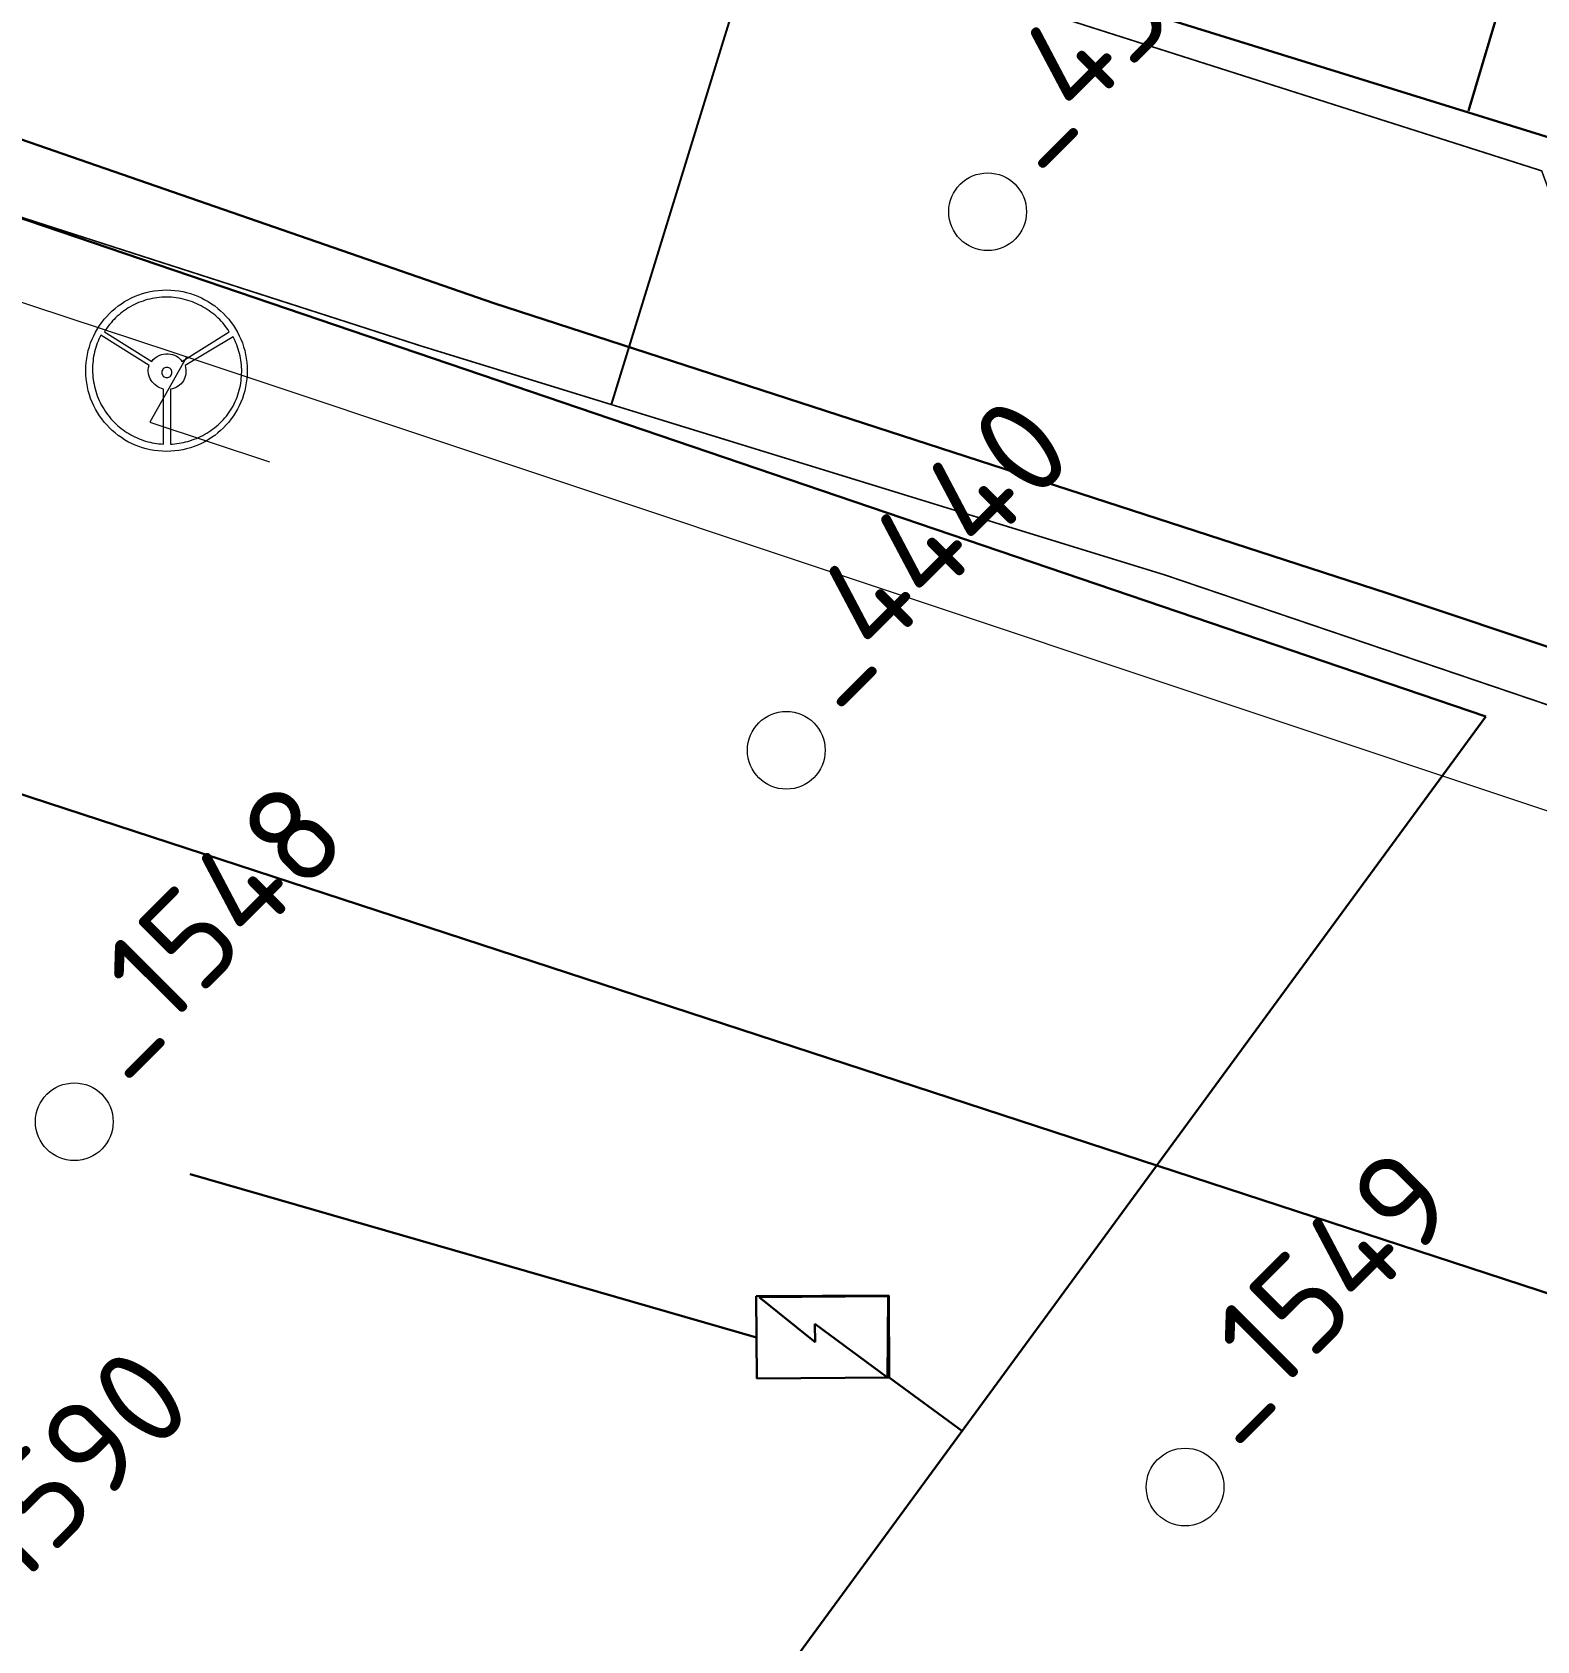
# Model space of a CAD drawing. Header units: millimetres. Extents: x 519 to 9564855, y -810 to 5021775.
# Drawn here: x 9535574.1 to 9535767.7, y 4998631.5 to 4998838.5 of the extents above; entities that cross this region are included whole.
import ezdxf

# ---------------------------------------------------------------- set-up
doc = ezdxf.new("R2010")
doc.units = ezdxf.units.MM
doc.header["$LTSCALE"] = 2
doc.header["$MEASUREMENT"] = 0
doc.linetypes.add('НЕПРЕРЫВНАЯ_ЛИНИЯ', pattern=[0])
doc.layers.add('OilColl&Flowlines', color=3, linetype='Continuous')
doc.layers.add('OLD WELLS(dr.bfr2000)', color=24, linetype='Continuous')
for name, color, linetype, lineweight in [('SteamInjInfrastructure', 25, 'Continuous', 100), ('Новый водовод', 5, 'g_122_vpr', 30), ('Электро', 1, 'Continuous', 30), ('Электроснаб', 1, 'Continuous', 18), ('Электроснабжене', 1, 'Continuous', 18)]:
    doc.layers.add(name, color=color, linetype=linetype, lineweight=lineweight)
doc.styles.add('92051501$0$STANDARD', font='simplex.shx')
doc.styles.add('Elect', font='isocpeur.ttf')
doc.styles.add('Line_GUGK', font='')
doc.styles.get('Line_GUGK').set_extended_font_data('Bm431', italic=True)
doc.linetypes.add('g_122_vpr', pattern='A,2,-2,3,-0.6,["Впр",Line_GUGK,S=2,R=0,X=0,Y=-1],-6.4,3,-2,8,-2,8,-2,6', length=45)
doc.linetypes.add('STM_LINE', pattern='A,0.5,-0.2,["S",92051501$0$STANDARD,S=0.1,R=0,X=-0.1,Y=-0.05],-0.05', length=0.75)
doc.linetypes.add('WTR_LINE', pattern='A,0.5,-0.2,["W",92051501$0$STANDARD,S=0.1,R=0,X=-0.1,Y=-0.05],-0.05', length=0.75)

msp = doc.modelspace()

# ---------------------------------------------------------------- linework, layer by layer
at = {"color": 5, "linetype": 'WTR_LINE', "lineweight": 0, "ltscale": 20, "const_width": 0.2}
msp.add_lwpolyline([(9536769.45, 4998437.42), (9536673.44, 4998465.42), (9536578.07, 4998495.72), (9536482.23, 4998524.33), (9536386.3, 4998552.62), (9536290.44, 4998581.15), (9536194.88, 4998610.76), (9536099.19, 4998639.91), (9536004.23, 4998671.67), (9535909.25, 4998703.38), (9535814.65, 4998736.46), (9535719.81, 4998768.66), (9535624.2, 4998798.1), (9535528.94, 4998828.78), (9535412.82, 4998866.08), (9535414.24, 4998871.19), (9535344.81, 4998893.18), (9535249.48, 4998923.38), (9535154.26, 4998953.94), (9535059.25, 4998985.18), (9534963.71, 4999014.73), (9534868.6, 4999045.64)], dxfattribs=at)
at = {"layer": 'OilColl&Flowlines', "color": 6, "linetype": 'ByBlock', "lineweight": 30}
msp.add_line((9535807.37307, 4998663.71571), (9535458.55769, 4998777.72582), dxfattribs=at)
at = {"layer": 'OilColl&Flowlines', "lineweight": 0, "ltscale": 50, "const_width": 0.2}
msp.add_lwpolyline([(9535792.34994, 4998754.93432), (9535768.27694, 4998820.66476), (9535487.2065, 4998910.2438), (9535477.8638, 4998930.10062)], dxfattribs=at)
at = {"layer": 'OLD WELLS(dr.bfr2000)', "lineweight": 0}
for centre in [(9535697, 4998815.4), (9535671.1, 4998746.1), (9535579.5, 4998698.3), (9535722.4, 4998651.3)]:
    msp.add_circle(centre, 5, dxfattribs=at)
at = {"layer": 'SteamInjInfrastructure', "color": 6, "linetype": 'STM_LINE', "lineweight": 0, "ltscale": 15}
for p, q in [((9535592.09753, 4998797.31904, 0), (9535516.09845, 4998822.42182, 0)), ((9535585.55069, 4998803.5636), (9535585.96616, 4998803.83365)), ((9535585.96616, 4998803.83365), (9535586.40241, 4998804.08293)), ((9535586.40241, 4998804.08293), (9535586.84903, 4998804.31144)), ((9535586.84903, 4998804.31144), (9535587.31644, 4998804.51917)), ((9535587.31644, 4998804.51917), (9535587.78384, 4998804.70614)), ((9535587.77576, 4998803.70172, 0), (9535587.50571, 4998803.57708, 0)), ((9535588.05621, 4998803.81596, 0), (9535587.77576, 4998803.70172, 0)), ((9535587.78384, 4998804.70614), (9535588.27201, 4998804.87232)), ((9535588.34704, 4998803.90943, 0), (9535588.05621, 4998803.81596, 0)), ((9535588.27201, 4998804.87232), (9535588.76019, 4998805.00735)), ((9535588.62749, 4998804.0029, 0), (9535588.34704, 4998803.90943, 0)), ((9535588.9287, 4998804.09637, 0), (9535588.62749, 4998804.0029, 0)), ((9535588.76019, 4998805.00735), (9535589.26914, 4998805.13199)), ((9535589.21953, 4998804.16906, 0), (9535588.9287, 4998804.09637, 0)), ((9535589.52075, 4998804.23137, 0), (9535589.21953, 4998804.16906, 0)), ((9535589.26914, 4998805.13199), (9535589.77809, 4998805.21508)), ((9535589.82197, 4998804.2833, 0), (9535589.52075, 4998804.23137, 0)), ((9535589.77809, 4998805.21508), (9535590.29742, 4998805.28779)), ((9535590.12318, 4998804.33522, 0), (9535589.82197, 4998804.2833, 0)), ((9535590.43479, 4998804.36637, 0), (9535590.12318, 4998804.33522, 0)), ((9535590.29742, 4998805.28779), (9535590.82714, 4998805.32934)), ((9535590.74639, 4998804.39752, 0), (9535590.43479, 4998804.36637, 0)), ((9535591.05799, 4998804.40789, 0), (9535590.74639, 4998804.39752, 0)), ((9535590.82714, 4998805.32934), (9535591.36725, 4998805.33972)), ((9535591.36959, 4998804.41827, 0), (9535591.05799, 4998804.40789, 0)), ((9535591.36725, 4998805.33972), (9535591.89698, 4998805.32934)), ((9535591.68119, 4998804.40787, 0), (9535591.36959, 4998804.41827, 0)), ((9535591.99279, 4998804.39747, 0), (9535591.68119, 4998804.40787, 0)), ((9535591.89698, 4998805.32934), (9535592.41631, 4998805.28779)), ((9535592.30439, 4998804.3663, 0), (9535591.99279, 4998804.39747, 0)), ((9535592.60561, 4998804.33513, 0), (9535592.30439, 4998804.3663, 0)), ((9535592.41631, 4998805.28779), (9535592.93565, 4998805.21508)), ((9535592.91721, 4998804.28318, 0), (9535592.60561, 4998804.33513, 0)), ((9535593.21842, 4998804.22085, 0), (9535592.91721, 4998804.28318, 0)), ((9535592.93565, 4998805.21508), (9535593.44459, 4998805.13199)), ((9535593.51963, 4998804.15852, 0), (9535593.21842, 4998804.22085, 0)), ((9535593.44459, 4998805.13199), (9535593.94316, 4998805.00735)), ((9535593.82084, 4998804.07542, 0), (9535593.51963, 4998804.15852, 0)), ((9535594.11167, 4998803.99231, 0), (9535593.82084, 4998804.07542, 0)), ((9535593.94316, 4998805.00735), (9535594.43133, 4998804.87232)), ((9535594.40249, 4998803.89882, 0), (9535594.11167, 4998803.99231, 0)), ((9535594.69332, 4998803.79494, 0), (9535594.40249, 4998803.89882, 0)), ((9535594.43133, 4998804.87232), (9535594.91951, 4998804.70614)), ((9535594.97375, 4998803.68068, 0), (9535594.69332, 4998803.79494, 0)), ((9535594.91951, 4998804.70614), (9535595.38691, 4998804.51917)), ((9535595.25419, 4998803.55603, 0), (9535594.97375, 4998803.68068, 0)), ((9535595.38691, 4998804.51917), (9535595.84393, 4998804.31144)), ((9535595.84393, 4998804.31144), (9535596.29055, 4998804.08293)), ((9535596.29055, 4998804.08293), (9535596.7268, 4998803.83365)), ((9535596.7268, 4998803.83365), (9535597.15265, 4998803.5636)), ((9535583.33833, 4998801.55896), (9535583.6707, 4998801.93288)), ((9535583.6707, 4998801.93288), (9535584.01346, 4998802.29642)), ((9535584.01346, 4998802.29642), (9535584.377, 4998802.63918)), ((9535584.377, 4998802.63918), (9535584.75092, 4998802.96117)), ((9535584.81548, 4998801.75951, 0), (9535584.60774, 4998801.55178, 0)), ((9535584.75092, 4998802.96117), (9535585.14561, 4998803.27277)), ((9535585.03361, 4998801.96723, 0), (9535584.81548, 4998801.75951, 0)), ((9535585.25174, 4998802.15419, 0), (9535585.03361, 4998801.96723, 0)), ((9535585.14561, 4998803.27277), (9535585.55069, 4998803.5636)), ((9535585.48025, 4998802.34114, 0), (9535585.25174, 4998802.15419, 0)), ((9535585.70877, 4998802.52809, 0), (9535585.48025, 4998802.34114, 0)), ((9535585.94767, 4998802.69427, 0), (9535585.70877, 4998802.52809, 0)), ((9535586.19695, 4998802.86045, 0), (9535585.94767, 4998802.69427, 0)), ((9535586.44624, 4998803.02663, 0), (9535586.19695, 4998802.86045, 0)), ((9535586.70591, 4998803.17203, 0), (9535586.44624, 4998803.02663, 0)), ((9535586.96559, 4998803.31744, 0), (9535586.70591, 4998803.17203, 0)), ((9535587.23565, 4998803.45245, 0), (9535586.96559, 4998803.31744, 0)), ((9535587.50571, 4998803.57708, 0), (9535587.23565, 4998803.45245, 0)), ((9535595.53463, 4998803.43138, 0), (9535595.25419, 4998803.55603, 0)), ((9535595.80468, 4998803.28595, 0), (9535595.53463, 4998803.43138, 0)), ((9535596.07473, 4998803.14053, 0), (9535595.80468, 4998803.28595, 0)), ((9535596.33439, 4998802.99511, 0), (9535596.07473, 4998803.14053, 0)), ((9535596.59405, 4998802.82891, 0), (9535596.33439, 4998802.99511, 0)), ((9535596.84332, 4998802.66271, 0), (9535596.59405, 4998802.82891, 0)), ((9535597.08221, 4998802.48613, 0), (9535596.84332, 4998802.66271, 0)), ((9535597.3211, 4998802.30955, 0), (9535597.08221, 4998802.48613, 0)), ((9535597.15265, 4998803.5636), (9535597.55773, 4998803.27277)), ((9535597.55999, 4998802.12258, 0), (9535597.3211, 4998802.30955, 0)), ((9535597.55773, 4998803.27277), (9535597.95243, 4998802.96117)), ((9535597.7781, 4998801.92522, 0), (9535597.55999, 4998802.12258, 0)), ((9535597.99621, 4998801.72787, 0), (9535597.7781, 4998801.92522, 0)), ((9535597.95243, 4998802.96117), (9535598.32635, 4998802.63918)), ((9535598.20394, 4998801.52012, 0), (9535597.99621, 4998801.72787, 0)), ((9535598.32635, 4998802.63918), (9535598.68988, 4998802.29642)), ((9535598.68988, 4998802.29642), (9535599.03265, 4998801.93288)), ((9535599.03265, 4998801.93288), (9535599.36502, 4998801.55896)), ((9535581.99844, 4998799.45046), (9535582.22695, 4998799.89709)), ((9535582.22695, 4998799.89709), (9535582.47623, 4998800.33333)), ((9535582.47623, 4998800.33333), (9535582.74628, 4998800.75919)), ((9535582.74628, 4998800.75919), (9535583.03711, 4998801.16427)), ((9535583.03711, 4998801.16427), (9535583.33833, 4998801.55896)), ((9535583.52747, 4998800.20155, 0), (9535583.37166, 4998799.95227, 0)), ((9535583.37166, 4998799.95227, 0), (9535589.45813, 4998796.14013, 0)), ((9535583.68328, 4998800.44044, 0), (9535583.52747, 4998800.20155, 0)), ((9535583.85986, 4998800.66894, 0), (9535583.68328, 4998800.44044, 0)), ((9535584.03645, 4998800.89744, 0), (9535583.85986, 4998800.66894, 0)), ((9535584.22341, 4998801.12594, 0), (9535584.03645, 4998800.89744, 0)), ((9535584.41038, 4998801.34405, 0), (9535584.22341, 4998801.12594, 0)), ((9535584.60774, 4998801.55178, 0), (9535584.41038, 4998801.34405, 0)), ((9535593.35315, 4998796.13999, 0), (9535599.4399, 4998799.95169, 0)), ((9535598.41167, 4998801.31238, 0), (9535598.20394, 4998801.52012, 0)), ((9535598.59862, 4998801.09426, 0), (9535598.41167, 4998801.31238, 0)), ((9535598.78557, 4998800.87613, 0), (9535598.59862, 4998801.09426, 0)), ((9535598.96214, 4998800.64761, 0), (9535598.78557, 4998800.87613, 0)), ((9535599.12832, 4998800.4191, 0), (9535598.96214, 4998800.64761, 0)), ((9535599.2945, 4998800.19059, 0), (9535599.12832, 4998800.4191, 0)), ((9535599.4399, 4998799.95169, 0), (9535599.2945, 4998800.19059, 0)), ((9535599.36502, 4998801.55896), (9535599.67662, 4998801.16427)), ((9535599.67662, 4998801.16427), (9535599.96745, 4998800.75919)), ((9535599.96745, 4998800.75919), (9535600.2375, 4998800.33333)), ((9535600.2375, 4998800.33333), (9535600.48678, 4998799.89709)), ((9535600.48678, 4998799.89709), (9535600.71529, 4998799.45046)), ((9535581.18828, 4998797.04074), (9535581.30253, 4998797.53931)), ((9535581.30253, 4998797.53931), (9535581.44794, 4998798.03787)), ((9535581.44794, 4998798.03787), (9535581.60374, 4998798.51566)), ((9535581.60374, 4998798.51566), (9535581.79071, 4998798.99344)), ((9535581.79071, 4998798.99344), (9535581.99844, 4998799.45046)), ((9535582.17501, 4998797.66395), (9535582.10231, 4998797.37312)), ((9535582.25811, 4998797.934), (9535582.17501, 4998797.66395)), ((9535582.35159, 4998798.21444), (9535582.25811, 4998797.934)), ((9535582.45546, 4998798.4845), (9535582.35159, 4998798.21444)), ((9535582.55932, 4998798.74416), (9535582.45546, 4998798.4845)), ((9535582.67358, 4998799.00383), (9535582.55932, 4998798.74416)), ((9535582.79822, 4998799.25311), (9535582.67358, 4998799.00383)), ((9535582.93324, 4998799.50239), (9535582.79822, 4998799.25311)), ((9535589.13411, 4998795.60738), (9535582.93324, 4998799.50239)), ((9535599.9259, 4998799.29466), (9535593.7562, 4998795.60738)), ((9535600.06093, 4998799.04538), (9535599.9259, 4998799.29466)), ((9535600.18557, 4998798.78571), (9535600.06093, 4998799.04538)), ((9535600.29982, 4998798.51566), (9535600.18557, 4998798.78571)), ((9535600.41408, 4998798.25599), (9535600.29982, 4998798.51566)), ((9535600.50756, 4998797.98593), (9535600.41408, 4998798.25599)), ((9535600.60104, 4998797.70549), (9535600.50756, 4998797.98593)), ((9535600.68413, 4998797.42505), (9535600.60104, 4998797.70549)), ((9535600.71529, 4998799.45046), (9535600.93341, 4998798.99344)), ((9535600.93341, 4998798.99344), (9535601.12037, 4998798.51566)), ((9535601.12037, 4998798.51566), (9535601.28656, 4998798.03787)), ((9535601.28656, 4998798.03787), (9535601.42159, 4998797.53931)), ((9535601.42159, 4998797.53931), (9535601.53584, 4998797.04074)), ((9535580.98054, 4998794.95301), (9535580.99093, 4998795.48274)), ((9535580.99093, 4998795.48274), (9535581.03248, 4998796.01246)), ((9535581.03248, 4998796.01246), (9535581.0948, 4998796.53179)), ((9535581.0948, 4998796.53179), (9535581.18828, 4998797.04074)), ((9535581.85303, 4998795.61776), (9535581.84264, 4998795.31655)), ((9535581.8738, 4998795.91898), (9535581.85303, 4998795.61776)), ((9535581.90496, 4998796.22019), (9535581.8738, 4998795.91898)), ((9535581.93612, 4998796.51102), (9535581.90496, 4998796.22019)), ((9535581.98805, 4998796.80185), (9535581.93612, 4998796.51102)), ((9535582.03999, 4998797.09268), (9535581.98805, 4998796.80185)), ((9535582.10231, 4998797.37312), (9535582.03999, 4998797.09268)), ((9535589.0614, 4998795.34771), (9535589.13411, 4998795.60738)), ((9535593.93145, 4998796.70713, 0), (9535589.1972, 4998788.31915, 0)), ((9535589.45813, 4998796.14013, 0), (9535589.66588, 4998796.3894, 0)), ((9535589.66588, 4998796.3894, 0), (9535589.90478, 4998796.60751, 0)), ((9535589.90478, 4998796.60751, 0), (9535590.16446, 4998796.78408, 0)), ((9535590.16446, 4998796.78408, 0), (9535590.42413, 4998796.9191, 0)), ((9535590.42413, 4998796.9191, 0), (9535590.70457, 4998797.01257, 0)), ((9535590.70457, 4998797.01257, 0), (9535590.9954, 4998797.08526, 0)), ((9535590.9954, 4998797.08526, 0), (9535591.28623, 4998797.11641, 0)), ((9535591.28623, 4998797.11641, 0), (9535591.57706, 4998797.1164, 0)), ((9535591.57706, 4998797.1164, 0), (9535591.8575, 4998797.08523, 0)), ((9535591.8575, 4998797.08523, 0), (9535592.13794, 4998797.0229, 0)), ((9535939.4933, 4998681.40636, 0), (9535592.09753, 4998797.31904, 0)), ((9535592.13794, 4998797.0229, 0), (9535592.3976, 4998796.9398, 0)), ((9535592.3976, 4998796.9398, 0), (9535592.63649, 4998796.82554, 0)), ((9535592.63649, 4998796.82554, 0), (9535592.865, 4998796.6905, 0)), ((9535592.865, 4998796.6905, 0), (9535593.05195, 4998796.52431, 0)), ((9535593.05195, 4998796.52431, 0), (9535593.21813, 4998796.34773, 0)), ((9535593.21813, 4998796.34773, 0), (9535593.35315, 4998796.13999, 0)), ((9535593.7562, 4998795.60738), (9535593.81852, 4998795.33732)), ((9535600.75684, 4998797.14461), (9535600.68413, 4998797.42505)), ((9535600.82955, 4998796.86417), (9535600.75684, 4998797.14461)), ((9535600.88148, 4998796.57334), (9535600.82955, 4998796.86417)), ((9535600.93341, 4998796.2929), (9535600.88148, 4998796.57334)), ((9535600.96457, 4998796.00207), (9535600.93341, 4998796.2929)), ((9535600.99573, 4998795.70086), (9535600.96457, 4998796.00207)), ((9535601.01651, 4998795.41003), (9535600.99573, 4998795.70086)), ((9535601.03728, 4998795.1192), (9535601.01651, 4998795.41003)), ((9535601.53584, 4998797.04074), (9535601.62932, 4998796.53179)), ((9535601.62932, 4998796.53179), (9535601.70203, 4998796.01246)), ((9535601.70203, 4998796.01246), (9535601.74358, 4998795.48274)), ((9535601.74358, 4998795.48274), (9535601.75396, 4998794.95301)), ((9535580.99093, 4998794.41291), (9535580.98054, 4998794.95301)), ((9535581.03248, 4998793.88318), (9535580.99093, 4998794.41291)), ((9535581.0948, 4998793.36385), (9535581.03248, 4998793.88318)), ((9535581.18828, 4998792.8549), (9535581.0948, 4998793.36385)), ((9535581.84264, 4998795.31655), (9535581.84264, 4998795.01533)), ((9535581.84264, 4998795.01533), (9535581.85303, 4998794.71412)), ((9535581.85303, 4998794.71412), (9535581.8738, 4998794.41291)), ((9535581.8738, 4998794.41291), (9535581.89457, 4998794.1013)), ((9535581.89457, 4998794.1013), (9535581.93612, 4998793.80009)), ((9535581.93612, 4998793.80009), (9535581.97767, 4998793.49888)), ((9535581.97767, 4998793.49888), (9535582.03999, 4998793.19766)), ((9535589.00947, 4998794.84915), (9535589.01986, 4998795.09843)), ((9535589.03024, 4998794.59987), (9535589.00947, 4998794.84915)), ((9535589.01986, 4998795.09843), (9535589.0614, 4998795.34771)), ((9535589.08218, 4998794.36097), (9535589.03024, 4998794.59987)), ((9535589.15488, 4998794.13246), (9535589.08218, 4998794.36097)), ((9535589.25875, 4998793.91434), (9535589.15488, 4998794.13246)), ((9535589.38339, 4998793.70661), (9535589.25875, 4998793.91434)), ((9535589.51842, 4998793.50926), (9535589.38339, 4998793.70661)), ((9535589.68461, 4998793.3223), (9535589.51842, 4998793.50926)), ((9535589.86118, 4998793.15611), (9535589.68461, 4998793.3223)), ((9535590.76681, 4998794.85213, 0), (9535590.75642, 4998794.7171, 0)), ((9535590.75642, 4998794.7171, 0), (9535590.7668, 4998794.58207, 0)), ((9535590.7668, 4998794.58207, 0), (9535590.80835, 4998794.46782, 0)), ((9535590.80837, 4998794.97677, 0), (9535590.76681, 4998794.85213, 0)), ((9535590.80835, 4998794.46782, 0), (9535590.87066, 4998794.35356, 0)), ((9535590.87069, 4998795.08063, 0), (9535590.80837, 4998794.97677, 0)), ((9535590.87066, 4998794.35356, 0), (9535590.94337, 4998794.26008, 0)), ((9535590.9434, 4998795.1845, 0), (9535590.87069, 4998795.08063, 0)), ((9535590.94337, 4998794.26008, 0), (9535591.04723, 4998794.17698, 0)), ((9535591.04727, 4998795.2572, 0), (9535590.9434, 4998795.1845, 0)), ((9535591.04723, 4998794.17698, 0), (9535591.1511, 4998794.12505, 0)), ((9535591.15114, 4998795.31952, 0), (9535591.04727, 4998795.2572, 0)), ((9535591.1511, 4998794.12505, 0), (9535591.27573, 4998794.08349, 0)), ((9535591.27578, 4998795.36106, 0), (9535591.15114, 4998795.31952, 0)), ((9535591.27573, 4998794.08349, 0), (9535591.41076, 4998794.0731, 0)), ((9535591.41081, 4998795.37144, 0), (9535591.27578, 4998795.36106, 0)), ((9535591.41076, 4998794.0731, 0), (9535591.54579, 4998794.08348, 0)), ((9535591.54584, 4998795.36105, 0), (9535591.41081, 4998795.37144, 0)), ((9535591.54579, 4998794.08348, 0), (9535591.66004, 4998794.12503, 0)), ((9535591.66009, 4998795.3195, 0), (9535591.54584, 4998795.36105, 0)), ((9535591.66004, 4998794.12503, 0), (9535591.7743, 4998794.17696, 0)), ((9535591.77434, 4998795.25717, 0), (9535591.66009, 4998795.3195, 0)), ((9535591.7743, 4998794.17696, 0), (9535591.86778, 4998794.26005, 0)), ((9535591.86782, 4998795.18446, 0), (9535591.77434, 4998795.25717, 0)), ((9535591.86778, 4998794.26005, 0), (9535591.95088, 4998794.35352, 0)), ((9535591.95091, 4998795.08059, 0), (9535591.86782, 4998795.18446, 0)), ((9535591.95088, 4998794.35352, 0), (9535592.00282, 4998794.46778, 0)), ((9535592.00284, 4998794.97672, 0), (9535591.95091, 4998795.08059, 0)), ((9535592.00282, 4998794.46778, 0), (9535592.04437, 4998794.58203, 0)), ((9535592.04438, 4998794.85208, 0), (9535592.00284, 4998794.97672, 0)), ((9535592.04437, 4998794.58203, 0), (9535592.05476, 4998794.71705, 0)), ((9535592.05476, 4998794.71705, 0), (9535592.04438, 4998794.85208, 0)), ((9535593.39266, 4998793.44694), (9535593.22647, 4998793.25998)), ((9535593.52769, 4998793.64429), (9535593.39266, 4998793.44694)), ((9535593.63156, 4998793.85202), (9535593.52769, 4998793.64429)), ((9535593.72504, 4998794.07014), (9535593.63156, 4998793.85202)), ((9535593.78736, 4998794.30904), (9535593.72504, 4998794.07014)), ((9535593.8289, 4998794.55832), (9535593.78736, 4998794.30904)), ((9535593.81852, 4998795.33732), (9535593.84968, 4998795.06727)), ((9535593.84968, 4998794.8076), (9535593.8289, 4998794.55832)), ((9535593.84968, 4998795.06727), (9535593.84968, 4998794.8076)), ((9535600.86071, 4998793.03147), (9535600.91264, 4998793.3223)), ((9535600.91264, 4998793.3223), (9535600.95419, 4998793.62352)), ((9535600.95419, 4998793.62352), (9535600.98535, 4998793.92473)), ((9535600.98535, 4998793.92473), (9535601.01651, 4998794.22594)), ((9535601.01651, 4998794.22594), (9535601.02689, 4998794.51677)), ((9535601.02689, 4998794.51677), (9535601.03728, 4998794.81799)), ((9535601.03728, 4998794.81799), (9535601.03728, 4998795.1192)), ((9535601.62932, 4998793.36385), (9535601.53584, 4998792.8549)), ((9535601.70203, 4998793.88318), (9535601.62932, 4998793.36385)), ((9535601.74358, 4998794.41291), (9535601.70203, 4998793.88318)), ((9535601.75396, 4998794.95301), (9535601.74358, 4998794.41291)), ((9535581.30253, 4998792.35634), (9535581.18828, 4998792.8549)), ((9535581.44794, 4998791.85777), (9535581.30253, 4998792.35634)), ((9535581.60374, 4998791.3696), (9535581.44794, 4998791.85777)), ((9535581.79071, 4998790.9022), (9535581.60374, 4998791.3696)), ((9535582.03999, 4998793.19766), (9535582.10231, 4998792.89645)), ((9535582.10231, 4998792.89645), (9535582.17501, 4998792.59523)), ((9535582.17501, 4998792.59523), (9535582.25811, 4998792.29402)), ((9535582.25811, 4998792.29402), (9535582.35159, 4998792.00319)), ((9535582.35159, 4998792.00319), (9535582.45546, 4998791.71236)), ((9535582.45546, 4998791.71236), (9535582.56971, 4998791.42153)), ((9535582.56971, 4998791.42153), (9535582.69435, 4998791.13071)), ((9535590.05853, 4998793.00031), (9535589.86118, 4998793.15611)), ((9535590.26626, 4998792.86529), (9535590.05853, 4998793.00031)), ((9535590.49477, 4998792.74065), (9535590.26626, 4998792.86529)), ((9535590.72328, 4998792.64716), (9535590.49477, 4998792.74065)), ((9535590.96217, 4998792.56407), (9535590.72328, 4998792.64716)), ((9535590.96217, 4998785.50111), (9535590.96217, 4998792.56407)), ((9535592.13587, 4998792.62639), (9535591.85543, 4998792.56407)), ((9535591.85543, 4998792.56407), (9535591.85543, 4998785.50111)), ((9535592.39554, 4998792.71987), (9535592.13587, 4998792.62639)), ((9535592.63443, 4998792.82374), (9535592.39554, 4998792.71987)), ((9535592.85255, 4998792.94838), (9535592.63443, 4998792.82374)), ((9535593.0499, 4998793.10418), (9535592.85255, 4998792.94838)), ((9535593.22647, 4998793.25998), (9535593.0499, 4998793.10418)), ((9535600.20634, 4998790.9749), (9535600.33098, 4998791.25535)), ((9535600.33098, 4998791.25535), (9535600.43485, 4998791.54617)), ((9535600.43485, 4998791.54617), (9535600.53872, 4998791.84739)), ((9535600.53872, 4998791.84739), (9535600.6322, 4998792.13822)), ((9535600.6322, 4998792.13822), (9535600.71529, 4998792.42904)), ((9535600.71529, 4998792.42904), (9535600.788, 4998792.73026)), ((9535600.788, 4998792.73026), (9535600.86071, 4998793.03147)), ((9535601.12037, 4998791.3696), (9535600.93341, 4998790.9022)), ((9535601.28656, 4998791.85777), (9535601.12037, 4998791.3696)), ((9535601.42159, 4998792.35634), (9535601.28656, 4998791.85777)), ((9535601.53584, 4998792.8549), (9535601.42159, 4998792.35634)), ((9535581.99844, 4998790.44518), (9535581.79071, 4998790.9022)), ((9535582.22695, 4998789.99855), (9535581.99844, 4998790.44518)), ((9535582.47623, 4998789.56231), (9535582.22695, 4998789.99855)), ((9535582.74628, 4998789.13646), (9535582.47623, 4998789.56231)), ((9535582.69435, 4998791.13071), (9535582.82938, 4998790.85026)), ((9535582.82938, 4998790.85026), (9535582.97479, 4998790.56982)), ((9535582.97479, 4998790.56982), (9535583.13059, 4998790.28938)), ((9535583.13059, 4998790.28938), (9535583.28639, 4998790.01933)), ((9535583.28639, 4998790.01933), (9535583.46297, 4998789.75966)), ((9535583.46297, 4998789.75966), (9535583.62915, 4998789.49999)), ((9535583.62915, 4998789.49999), (9535583.81611, 4998789.25071)), ((9535583.81611, 4998789.25071), (9535584.01346, 4998789.01182)), ((9535599.06381, 4998789.1053), (9535599.25077, 4998789.34419)), ((9535599.25077, 4998789.34419), (9535599.43773, 4998789.59347)), ((9535599.43773, 4998789.59347), (9535599.60391, 4998789.85314)), ((9535599.60391, 4998789.85314), (9535599.7701, 4998790.12319)), ((9535599.7701, 4998790.12319), (9535599.9259, 4998790.40364)), ((9535599.9259, 4998790.40364), (9535600.07132, 4998790.68408)), ((9535600.2375, 4998789.56231), (9535599.96745, 4998789.13646)), ((9535600.07132, 4998790.68408), (9535600.20634, 4998790.9749)), ((9535600.48678, 4998789.99855), (9535600.2375, 4998789.56231)), ((9535600.71529, 4998790.44518), (9535600.48678, 4998789.99855)), ((9535600.93341, 4998790.9022), (9535600.71529, 4998790.44518)), ((9535583.03711, 4998788.73137), (9535582.74628, 4998789.13646)), ((9535583.33833, 4998788.33668), (9535583.03711, 4998788.73137)), ((9535583.6707, 4998787.96276), (9535583.33833, 4998788.33668)), ((9535584.01346, 4998787.59922), (9535583.6707, 4998787.96276)), ((9535584.01346, 4998789.01182), (9535584.21081, 4998788.77292)), ((9535584.377, 4998787.25646), (9535584.01346, 4998787.59922)), ((9535584.21081, 4998788.77292), (9535584.40816, 4998788.54441)), ((9535584.75092, 4998786.93447), (9535584.377, 4998787.25646)), ((9535584.40816, 4998788.54441), (9535584.62628, 4998788.32629)), ((9535584.62628, 4998788.32629), (9535584.83401, 4998788.11856)), ((9535584.83401, 4998788.11856), (9535585.06252, 4998787.91082)), ((9535585.06252, 4998787.91082), (9535585.29103, 4998787.71348)), ((9535585.29103, 4998787.71348), (9535585.52992, 4998787.52652)), ((9535585.52992, 4998787.52652), (9535585.76882, 4998787.33956)), ((9535585.76882, 4998787.33956), (9535586.00771, 4998787.17337)), ((9535586.00771, 4998787.17337), (9535586.25699, 4998787.00718)), ((9535596.7995, 4998787.07989), (9535597.04878, 4998787.24608)), ((9535597.04878, 4998787.24608), (9535597.29806, 4998787.42265)), ((9535597.29806, 4998787.42265), (9535597.53696, 4998787.59922)), ((9535597.53696, 4998787.59922), (9535597.77585, 4998787.79657)), ((9535597.77585, 4998787.79657), (9535598.00436, 4998787.99392)), ((9535598.32635, 4998787.25646), (9535597.95243, 4998786.93447)), ((9535598.00436, 4998787.99392), (9535598.23287, 4998788.20165)), ((9535598.23287, 4998788.20165), (9535598.45099, 4998788.40939)), ((9535598.68988, 4998787.59922), (9535598.32635, 4998787.25646)), ((9535598.45099, 4998788.40939), (9535598.65872, 4998788.63789)), ((9535598.65872, 4998788.63789), (9535598.86646, 4998788.8664)), ((9535599.03265, 4998787.96276), (9535598.68988, 4998787.59922)), ((9535598.86646, 4998788.8664), (9535599.06381, 4998789.1053)), ((9535599.36502, 4998788.33668), (9535599.03265, 4998787.96276)), ((9535599.67662, 4998788.73137), (9535599.36502, 4998788.33668)), ((9535599.96745, 4998789.13646), (9535599.67662, 4998788.73137)), ((9535585.14561, 4998786.62287), (9535584.75092, 4998786.93447)), ((9535585.55069, 4998786.33204), (9535585.14561, 4998786.62287)), ((9535585.96616, 4998786.06199), (9535585.55069, 4998786.33204)), ((9535586.40241, 4998785.81271), (9535585.96616, 4998786.06199)), ((9535586.25699, 4998787.00718), (9535586.51666, 4998786.85138)), ((9535586.84903, 4998785.5842), (9535586.40241, 4998785.81271)), ((9535586.51666, 4998786.85138), (9535586.76594, 4998786.69558)), ((9535586.76594, 4998786.69558), (9535587.03599, 4998786.56055)), ((9535587.31644, 4998785.37647), (9535586.84903, 4998785.5842)), ((9535587.03599, 4998786.56055), (9535587.29566, 4998786.42553)), ((9535587.29566, 4998786.42553), (9535587.56572, 4998786.30088)), ((9535587.78384, 4998785.18951), (9535587.31644, 4998785.37647)), ((9535587.56572, 4998786.30088), (9535587.83577, 4998786.18663)), ((9535588.27201, 4998785.03371), (9535587.78384, 4998785.18951)), ((9535587.83577, 4998786.18663), (9535588.11621, 4998786.08276)), ((9535588.11621, 4998786.08276), (9535588.38627, 4998785.9789)), ((9535588.38627, 4998785.9789), (9535588.66671, 4998785.8958)), ((9535588.66671, 4998785.8958), (9535588.95754, 4998785.81271)), ((9535588.95754, 4998785.81271), (9535589.23798, 4998785.74)), ((9535589.23798, 4998785.74), (9535589.51842, 4998785.67768)), ((9535589.51842, 4998785.67768), (9535589.80925, 4998785.62575)), ((9535589.80925, 4998785.62575), (9535590.10007, 4998785.57381)), ((9535590.10007, 4998785.57381), (9535590.38052, 4998785.54265)), ((9535590.38052, 4998785.54265), (9535590.67134, 4998785.52188)), ((9535590.67134, 4998785.52188), (9535590.96217, 4998785.50111)), ((9535591.85543, 4998785.50111), (9535592.13587, 4998785.51149)), ((9535592.13587, 4998785.51149), (9535592.41631, 4998785.53227)), ((9535592.41631, 4998785.53227), (9535592.69675, 4998785.56343)), ((9535592.69675, 4998785.56343), (9535592.97719, 4998785.60498)), ((9535592.97719, 4998785.60498), (9535593.25763, 4998785.65691)), ((9535593.25763, 4998785.65691), (9535593.53808, 4998785.70884)), ((9535593.53808, 4998785.70884), (9535593.81852, 4998785.78155)), ((9535593.81852, 4998785.78155), (9535594.09896, 4998785.85426)), ((9535594.09896, 4998785.85426), (9535594.3794, 4998785.93735)), ((9535594.3794, 4998785.93735), (9535594.65984, 4998786.03083)), ((9535594.91951, 4998785.18951), (9535594.43133, 4998785.03371)), ((9535594.65984, 4998786.03083), (9535594.94028, 4998786.1347)), ((9535595.38691, 4998785.37647), (9535594.91951, 4998785.18951)), ((9535594.94028, 4998786.1347), (9535595.21034, 4998786.23856)), ((9535595.21034, 4998786.23856), (9535595.48039, 4998786.3632)), ((9535595.84393, 4998785.5842), (9535595.38691, 4998785.37647)), ((9535595.48039, 4998786.3632), (9535595.75044, 4998786.48785)), ((9535595.75044, 4998786.48785), (9535596.0205, 4998786.62287)), ((9535596.29055, 4998785.81271), (9535595.84393, 4998785.5842)), ((9535596.0205, 4998786.62287), (9535596.28017, 4998786.76829)), ((9535596.28017, 4998786.76829), (9535596.53983, 4998786.9137)), ((9535596.7268, 4998786.06199), (9535596.29055, 4998785.81271)), ((9535596.53983, 4998786.9137), (9535596.7995, 4998787.07989)), ((9535597.15265, 4998786.33204), (9535596.7268, 4998786.06199)), ((9535597.55773, 4998786.62287), (9535597.15265, 4998786.33204)), ((9535597.95243, 4998786.93447), (9535597.55773, 4998786.62287)), ((9535588.76019, 4998784.88829), (9535588.27201, 4998785.03371)), ((9535589.26914, 4998784.77404), (9535588.76019, 4998784.88829)), ((9535589.77809, 4998784.68056), (9535589.26914, 4998784.77404)), ((9535590.29742, 4998784.61824), (9535589.77809, 4998784.68056)), ((9535590.82714, 4998784.57669), (9535590.29742, 4998784.61824)), ((9535591.36725, 4998784.5663), (9535590.82714, 4998784.57669)), ((9535591.89698, 4998784.57669), (9535591.36725, 4998784.5663)), ((9535592.41631, 4998784.61824), (9535591.89698, 4998784.57669)), ((9535592.93565, 4998784.68056), (9535592.41631, 4998784.61824)), ((9535593.44459, 4998784.77404), (9535592.93565, 4998784.68056)), ((9535593.94316, 4998784.88829), (9535593.44459, 4998784.77404)), ((9535594.43133, 4998785.03371), (9535593.94316, 4998784.88829))]:
    msp.add_line(p, q, dxfattribs=at)
at = {"layer": 'SteamInjInfrastructure', "color": 6, "linetype": 'НЕПРЕРЫВНАЯ_ЛИНИЯ', "lineweight": 0, "ltscale": 15}
msp.add_line((9535589.1972, 4998788.31915, 0), (9535604.59702, 4998783.21859, 0), dxfattribs=at)
at = {"layer": 'Новый водовод', "linetype": 'ByBlock', "lineweight": 25}
msp.add_line((9535670.18095, 4998860.85331), (9535648.54946, 4998790.60237), dxfattribs=at)
at = {"layer": 'Электро'}
for p, q in [((9535840.27097, 4998802.85008, 0), (9535476.69167, 4998915.892, -30.98512)), ((9535633.48598, 4998803.634), (9535476.923, 4998857.82365, -83.045)), ((9535761.11158, 4998750.44963, -0.00006), (9535467.50626, 4998850.32393, -11.98212)), ((9535748.37696, 4998766.30366), (9535633.48598, 4998803.634)), ((9535866.38372, 4998726.88194, 0), (9535748.37696, 4998766.30366)), ((9535631.11249, 4998573.09679, -0.00006), (9535761.11158, 4998750.44963, -0.00006)), ((9535667.26693, 4998670.5585, 0), (9535594.41498, 4998691.54755, 0)), ((9535667.23458, 4998675.84467, 0), (9535684.28301, 4998675.94901, 0)), ((9535667.29929, 4998665.27232, 0), (9535667.23458, 4998675.84467, 0)), ((9535684.18576, 4998675.85056, 0), (9535667.59016, 4998675.749, 0)), ((9535667.59016, 4998675.749, 0), (9535674.80194, 4998669.92176, 0)), ((9535684.11207, 4998665.4081, 0), (9535684.18576, 4998675.85056, 0)), ((9535684.28301, 4998675.94901, 0), (9535684.34772, 4998665.37666, 0)), ((9535674.80194, 4998669.92176, 0), (9535674.7874, 4998672.297, 0)), ((9535674.7874, 4998672.297, 0), (9535684.11207, 4998665.4081, 0)), ((9535684.34772, 4998665.37666, 0), (9535667.29929, 4998665.27232, 0)), ((9535684.34772, 4998665.37666, 0), (9535693.78761, 4998658.44447, -0.00006))]:
    msp.add_line(p, q, dxfattribs=at)
at = {"layer": 'Электро', "ltscale": 25}
msp.add_line((9535763.92126, 4998845.46201), (9535758.87474, 4998828.38296, -2.47372), dxfattribs=at)
at = {"layer": 'Электроснаб', "color": 1, "linetype": 'ByBlock', "lineweight": 0}
for p, q in [((9535840.27097, 4998802.85008, 0), (9535476.69167, 4998915.892, -30.98512)), ((9535633.48598, 4998803.634), (9535476.923, 4998857.82365, -83.045)), ((9535761.11158, 4998750.44963, -0.00006), (9535467.50626, 4998850.32393, -11.98212)), ((9535748.37696, 4998766.30366), (9535633.48598, 4998803.634)), ((9535866.38372, 4998726.88194, 0), (9535748.37696, 4998766.30366)), ((9535631.11249, 4998573.09679, -0.00006), (9535761.11158, 4998750.44963, -0.00006))]:
    msp.add_line(p, q, dxfattribs=at)
at = {"layer": 'Электроснаб', "color": 1, "lineweight": 0, "ltscale": 25}
msp.add_line((9535763.92126, 4998845.46201), (9535758.87474, 4998828.38296, -2.47372), dxfattribs=at)
at = {"layer": 'Электроснаб', "color": 1, "lineweight": 0}
for p, q in [((9535667.26693, 4998670.5585, 0), (9535594.41498, 4998691.54755, 0)), ((9535667.23458, 4998675.84467, 0), (9535684.28301, 4998675.94901, 0)), ((9535667.29929, 4998665.27232, 0), (9535667.23458, 4998675.84467, 0)), ((9535684.18576, 4998675.85056, 0), (9535667.59016, 4998675.749, 0)), ((9535667.59016, 4998675.749, 0), (9535674.80194, 4998669.92176, 0)), ((9535684.11207, 4998665.4081, 0), (9535684.18576, 4998675.85056, 0)), ((9535684.28301, 4998675.94901, 0), (9535684.34772, 4998665.37666, 0)), ((9535674.80194, 4998669.92176, 0), (9535674.7874, 4998672.297, 0)), ((9535674.7874, 4998672.297, 0), (9535684.11207, 4998665.4081, 0)), ((9535684.34772, 4998665.37666, 0), (9535667.29929, 4998665.27232, 0)), ((9535684.34772, 4998665.37666, 0), (9535693.78761, 4998658.44447, -0.00006))]:
    msp.add_line(p, q, dxfattribs=at)
at = {"layer": 'Электроснабжене', "color": 1, "linetype": 'ByBlock', "lineweight": 0}
for p, q in [((9535840.27097, 4998802.85008, 0), (9535476.69167, 4998915.892, -30.98512)), ((9535633.48598, 4998803.634), (9535476.923, 4998857.82365, -83.045)), ((9535761.11158, 4998750.44963, -0.00006), (9535467.50626, 4998850.32393, -11.98212)), ((9535748.37696, 4998766.30366), (9535633.48598, 4998803.634)), ((9535866.38372, 4998726.88194, 0), (9535748.37696, 4998766.30366)), ((9535631.11249, 4998573.09679, -0.00006), (9535761.11158, 4998750.44963, -0.00006))]:
    msp.add_line(p, q, dxfattribs=at)
at = {"layer": 'Электроснабжене', "color": 1, "lineweight": 0, "ltscale": 25}
msp.add_line((9535763.92126, 4998845.46201), (9535758.87474, 4998828.38296, -2.47372), dxfattribs=at)
at = {"layer": 'Электроснабжене', "color": 1, "lineweight": 0}
for p, q in [((9535667.26693, 4998670.5585, 0), (9535594.41498, 4998691.54755, 0)), ((9535667.23458, 4998675.84467, 0), (9535684.28301, 4998675.94901, 0)), ((9535667.29929, 4998665.27232, 0), (9535667.23458, 4998675.84467, 0)), ((9535684.18576, 4998675.85056, 0), (9535667.59016, 4998675.749, 0)), ((9535667.59016, 4998675.749, 0), (9535674.80194, 4998669.92176, 0)), ((9535684.11207, 4998665.4081, 0), (9535684.18576, 4998675.85056, 0)), ((9535684.28301, 4998675.94901, 0), (9535684.34772, 4998665.37666, 0)), ((9535674.80194, 4998669.92176, 0), (9535674.7874, 4998672.297, 0)), ((9535674.7874, 4998672.297, 0), (9535684.11207, 4998665.4081, 0)), ((9535684.34772, 4998665.37666, 0), (9535667.29929, 4998665.27232, 0)), ((9535684.34772, 4998665.37666, 0), (9535693.78761, 4998658.44447, -0.00006))]:
    msp.add_line(p, q, dxfattribs=at)

# ---------------------------------------------------------------- texts
at = {"layer": 'OLD WELLS(dr.bfr2000)', "lineweight": 0, "style": 'Elect'}
for s, p in [(' _4369', (9535697, 4998815.4)), (' _4440', (9535671.1, 4998746.1)), (' _1548', (9535579.5, 4998698.3)), (' _1549', (9535722.4, 4998651.3)), (' _1590', (9535560.4, 4998626.3))]:
    msp.add_text(s, height=12.5, rotation=44.9999999, dxfattribs=at).set_placement(p)

doc.saveas('drawing.dxf')
